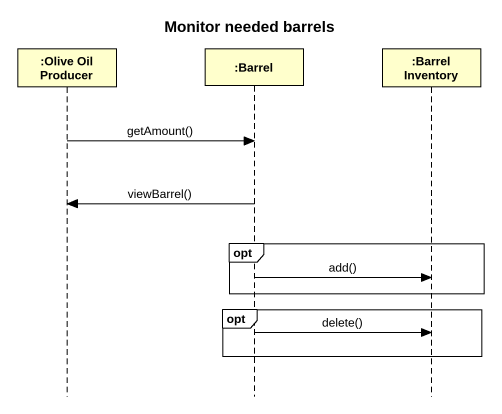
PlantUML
@startuml
title Monitor needed barrels
hide footbox
participant ":Olive Oil Producer" as Olive_Oil_Producer
participant ":Barrel" as Barrel
participant ":Barrel Inventory" as Barrel_Inventory

Olive_Oil_Producer -> Barrel : getAmount()
Barrel -> Olive_Oil_Producer : viewBarrel()
opt
  Barrel -> Barrel_Inventory : add()
end
opt
  Barrel -> Barrel_Inventory : delete()
end
@enduml
